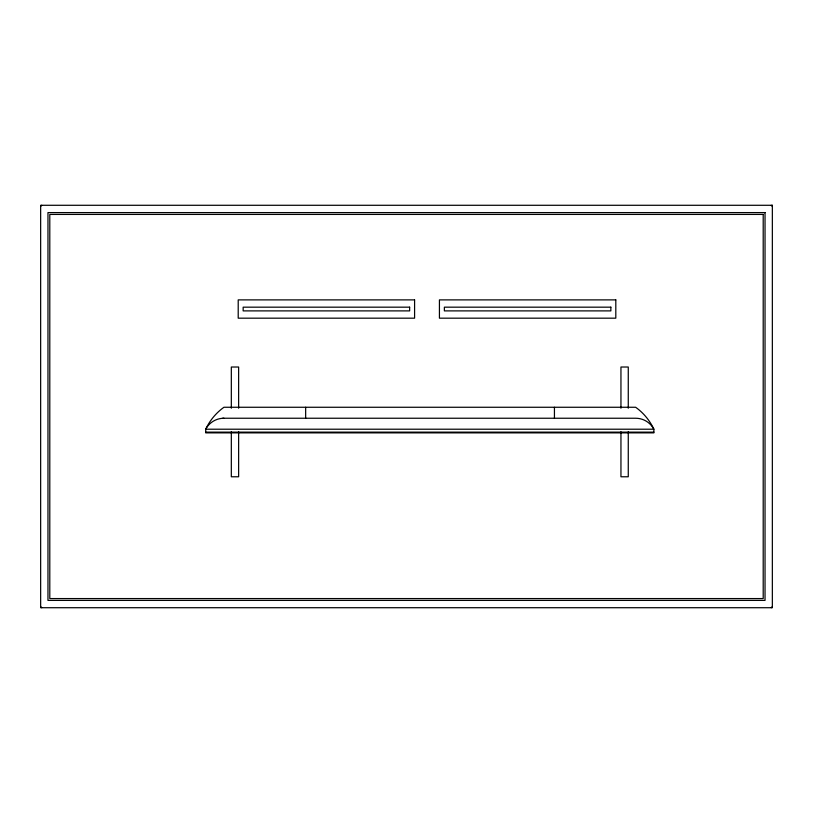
<?xml version="1.0" encoding="UTF-8"?>
<svg xmlns="http://www.w3.org/2000/svg" width="813" height="813" viewBox="0 0 813 813"><rect width="100%" height="100%" fill="white"/><g stroke="black" fill="none" stroke-linecap="round" stroke-linejoin="round"><path stroke-width="1.22" d="M40.65 206.38L41.748 205.283M772.35 606.62L771.252 607.718M222.681 418.238L635.654 418.238A20.61 20.61 0 0 1 653.876 429.213L653.876 432.872L205.709 432.872L205.709 429.213A56.524 56.524 0 0 1 223.931 407.262L635.654 407.262A56.524 56.524 0 0 1 653.876 429.213L205.709 429.213A20.61 20.61 0 0 1 223.931 418.238M205.709 432.14L653.876 432.14M771.252 205.283L772.35 206.38M41.748 607.718L40.65 606.62M628.266 408.238L628.266 367.019L620.949 367.019L620.949 408.238M628.266 431.794L628.266 476.774L620.949 476.774L620.949 431.794M554.436 407.262L554.436 418.238M305.658 407.262L305.658 418.238M238.636 408.238L238.636 367.019L231.319 367.019L231.319 408.238M238.636 431.794L238.636 476.774L231.319 476.774L231.319 431.794M772.35 205.283L40.65 205.283L40.65 607.718L772.35 607.718L772.35 205.283M765.033 212.6L47.967 212.6L47.967 600.4L765.033 600.4L765.033 212.6M763.204 214.429L49.796 214.429L49.796 598.571L763.204 598.571L763.204 214.429M414.589 299.885L238.209 299.885L238.209 318.178L414.589 318.178L414.589 299.885M615.807 299.885L439.427 299.885L439.427 318.178L615.807 318.178L615.807 299.885M409.64 307.172L243.158 307.172L243.158 310.891L409.64 310.891L409.64 307.172M610.858 307.172L444.376 307.172L444.376 310.891L610.858 310.891L610.858 307.172"/></g></svg>
